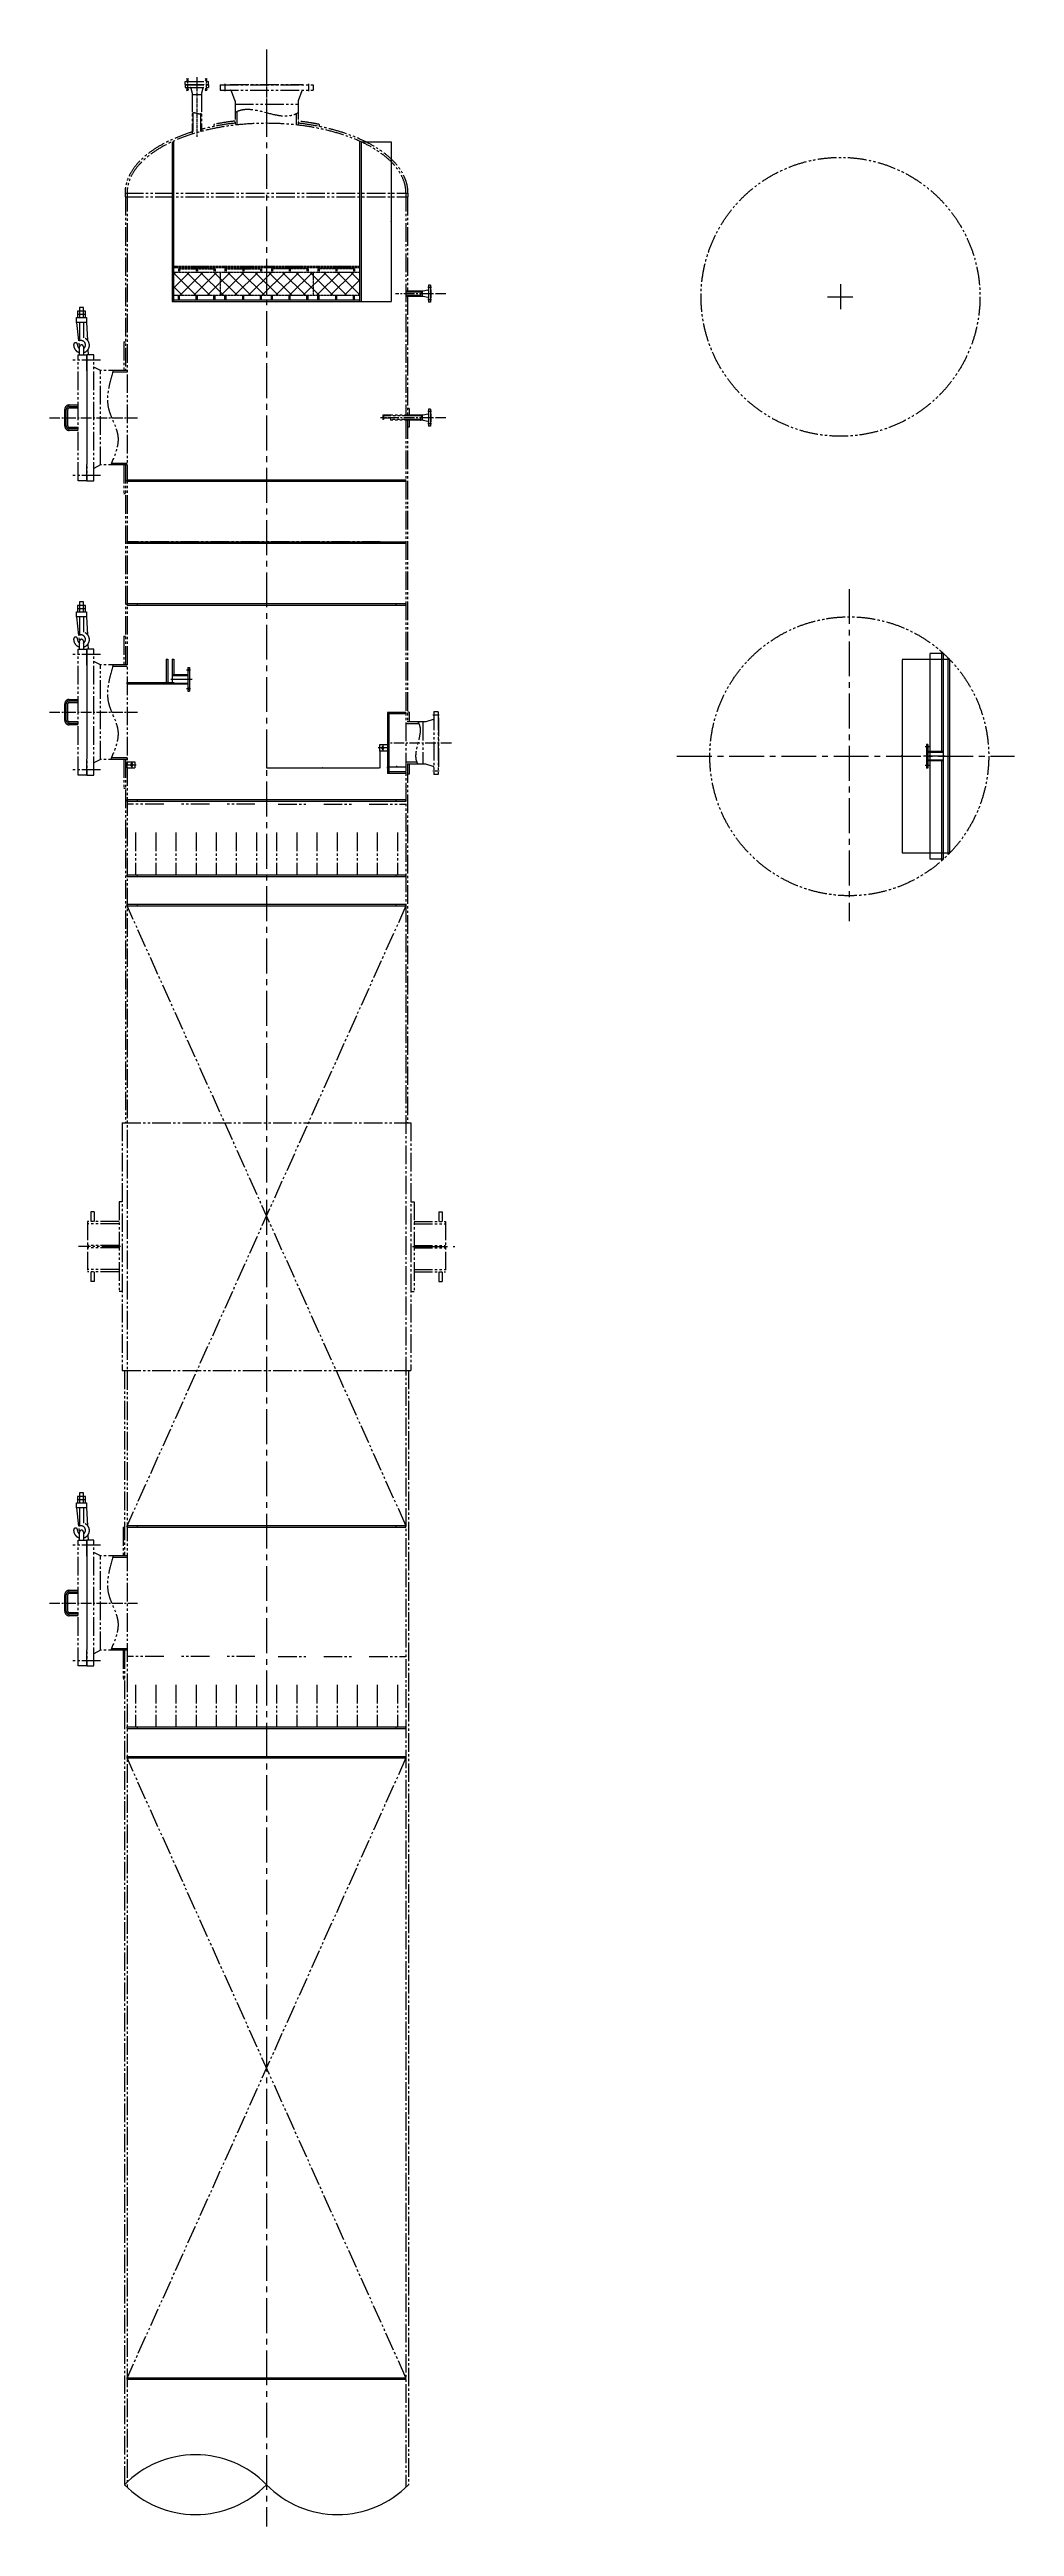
# Model space of a CAD drawing. Extents: x 45567 to 121349, y -17555 to 19241.
# Drawn here: x 115121 to 121349, y -1326 to 14660 of the extents above; entities that cross this region are included whole.
import ezdxf

# ---------------------------------------------------------------- set-up
doc = ezdxf.new("R2010")
doc.units = 0
doc.header["$LTSCALE"] = 30
doc.header["$MEASUREMENT"] = 0
doc.linetypes.add('CENTER2', pattern=[1.125, 0.75, -0.125, 0.125, -0.125])
doc.linetypes.add('LIDIVIDE', pattern=[0.65, 0.4, -0.05, 0.05, -0.05, 0.05, -0.05])
doc.layers.get('DEFPOINTS').update_dxf_attribs({"linetype": 'CONTINUOUS'})
for name, color, linetype in [('1', 2, 'CONTINUOUS'), ('2', 1, 'CONTINUOUS'), ('3', 3, 'CENTER2'), ('4', 3, 'CENTER2'), ('5', 6, 'LIDIVIDE')]:
    doc.layers.add(name, color=color, linetype=linetype)
doc.styles.add('HZ', font='simplex.shx', dxfattribs={"width": 0.75, "bigfont": 'SBTXT.shx'})
doc.dimstyles.new('STANDARD$0', dxfattribs={"dimtxt": 3.2, "dimasz": 2.8, "dimexe": 0.6, "dimexo": 0.6, "dimgap": 1, "dimtad": 1, "dimdec": 0, "dimzin": 0, "dimdsep": 46, "dimtxsty": 'HZ', "dimcen": 0.09, "dimadec": 0, "dimazin": 0, "dimtfac": 1, "dimtdec": 0, "dimtmove": 0, "dimatfit": 3, "dimfxl": 0, "dimtolj": 1, "dimtzin": 0, "dimarcsym": 0})

# ---------------------------------------------------------------- blocks, each defined once
blk = doc.blocks.new('*D2406')
at = {"layer": '1', "color": 0, "lineweight": -2}
for p, q in [((117132, 14065), (117329, 14065)), ((117328, 13037), (117328, 14062)), ((117132, 13034), (117329, 13034))]:
    blk.add_line(p, q, dxfattribs=at)
at = {"layer": '1', "color": 0}
for points in [[(117328, 14062), (117329, 14062), (117328, 14065)], [(117328, 13037), (117329, 13037), (117328, 13034)]]:
    blk.add_solid(points, dxfattribs=at)
at = {"layer": 'DEFPOINTS', "color": 0}
for p in [(117132, 14065), (117328, 14065), (117132, 13034)]:
    blk.add_point(p, dxfattribs=at)
at = {"layer": '1', "color": 0, "insert": (117326, 13550), "char_height": 3.2, "attachment_point": 5, "rotation": 90, "style": 'HZ'}
blk.add_mtext('\\A1;1031', dxfattribs=at)
blk = doc.blocks.new('*D2407')
at = {"layer": '1', "color": 0, "lineweight": -2}
for p, q in [((120930, 10724), (120624, 10724)), ((120625, 10721), (120625, 9477)), ((120930, 9474), (120624, 9474))]:
    blk.add_line(p, q, dxfattribs=at)
at = {"layer": '1', "color": 0}
for points in [[(120624, 10721), (120625, 10721), (120625, 10724)], [(120624, 9477), (120625, 9477), (120625, 9474)]]:
    blk.add_solid(points, dxfattribs=at)
at = {"layer": 'DEFPOINTS', "color": 0}
for p in [(120931, 10724), (120625, 9474), (120931, 9474)]:
    blk.add_point(p, dxfattribs=at)
at = {"layer": '1', "color": 0, "insert": (120622, 10099), "char_height": 3.2, "attachment_point": 5, "rotation": 90, "style": 'HZ'}
blk.add_mtext('\\A1;1249', dxfattribs=at)
blk = doc.blocks.new('*D2408')
at = {"layer": '1', "color": 0, "lineweight": -2}
for p, q in [((120890, 10763), (120803, 10763)), ((120804, 9438), (120804, 10760)), ((120890, 9435), (120803, 9435))]:
    blk.add_line(p, q, dxfattribs=at)
at = {"layer": '1', "color": 0}
for points in [[(120803, 10760), (120804, 10760), (120804, 10763)], [(120803, 9438), (120804, 9438), (120804, 9435)]]:
    blk.add_solid(points, dxfattribs=at)
at = {"layer": 'DEFPOINTS', "color": 0}
for p in [(120804, 10763), (120891, 10763), (120891, 9435)]:
    blk.add_point(p, dxfattribs=at)
at = {"layer": '1', "color": 0, "insert": (120801, 10099), "char_height": 3.2, "attachment_point": 5, "rotation": 90, "style": 'HZ'}
blk.add_mtext('\\A1;1327', dxfattribs=at)
blk = doc.blocks.new('*D2510')
at = {"layer": '1', "color": 0, "lineweight": -2}
for p, q in [((116522, 10132), (116522, 10022)), ((117252, 10132), (117252, 10022)), ((117249, 10023), (116524, 10023))]:
    blk.add_line(p, q, dxfattribs=at)
at = {"layer": '1', "color": 0}
for points in [[(116524, 10023), (116524, 10022), (116522, 10023)], [(117249, 10023), (117249, 10022), (117252, 10023)]]:
    blk.add_solid(points, dxfattribs=at)
at = {"layer": 'DEFPOINTS', "color": 0}
for p in [(116522, 10133), (117252, 10133), (116522, 10023)]:
    blk.add_point(p, dxfattribs=at)
at = {"layer": '1', "color": 0, "insert": (116887, 10025), "char_height": 3.2, "attachment_point": 5, "style": 'HZ'}
blk.add_mtext('\\A1;730', dxfattribs=at)
blk = doc.blocks.new('*D2511')
at = {"layer": '1', "color": 0, "lineweight": -2}
for p, q in [((117302, 10023), (117302, 10032)), ((117304, 10031), (117419, 10031)), ((117422, 10023), (117422, 10032))]:
    blk.add_line(p, q, dxfattribs=at)
at = {"layer": '1', "color": 0}
for points in [[(117304, 10032), (117304, 10031), (117302, 10031)], [(117419, 10032), (117419, 10031), (117422, 10031)]]:
    blk.add_solid(points, dxfattribs=at)
at = {"layer": 'DEFPOINTS', "color": 0}
for p in [(117302, 10022), (117422, 10031), (117422, 10022)]:
    blk.add_point(p, dxfattribs=at)
at = {"layer": '1', "color": 0, "insert": (117362, 10034), "char_height": 3.2, "attachment_point": 5, "style": 'HZ'}
blk.add_mtext('\\A1;120', dxfattribs=at)

msp = doc.modelspace()

# ---------------------------------------------------------------- hatches: boundary and pattern name
at = {"layer": '5'}
h = msp.add_hatch(dxfattribs=at)
h.set_pattern_fill('ANSI37', color=256, scale=500, style=0)
h.set_pattern_definition([(45, (-7331.306, 9e-13), (-44.194174, 44.194174), []), (135, (-7331.306, 9e-13), (-44.194174, -44.194174), [])])
h.paths.add_polyline_path([(116221.51454, 13074.188328), (116221.51454, 13224.188328), (115921.51454, 13224.188328), (115921.51454, 13074.188328)])
h.paths.add_polyline_path([(116521.51454, 13074.188328), (116521.51454, 13224.188328), (116221.51454, 13224.188328), (116221.51454, 13074.188328)])
h.paths.add_polyline_path([(116821.51454, 13074.188328), (116821.51454, 13224.188328), (116521.51454, 13224.188328), (116521.51454, 13074.188328)])
h.paths.add_polyline_path([(117121.51454, 13074.188328), (117121.51454, 13224.188328), (116821.51454, 13224.188328), (116821.51454, 13074.188328)])

# ---------------------------------------------------------------- linework, layer by layer
at = {"layer": '1'}
for centre, start, end in [((116063.51454, -1501.704425), 44.2229665994, 135.7770334006), ((116063.51454, -610.218672), 224.2229665994, 315.7770334006), ((116979.51454, -610.218672), 224.2229665994, 315.7770334006)]:
    msp.add_arc(centre, 639.101488, start, end, dxfattribs=at)
at = {"layer": '2'}
for p, q in [((115921.51454, 14069.598525), (115921.51454, 13034.188328)), ((117121.51454, 14069.598525), (117121.51454, 13034.188328)), ((115911.51454, 14065.058393), (115911.51454, 13034.188328)), ((117131.51454, 14065.058393), (117131.51454, 13034.188328)), ((115608.51454, 13734.188328), (115608.51454, 13709.188328)), ((115911.51454, 13034.188328), (117131.51454, 13034.188328)), ((115921.51454, 13044.188328), (117121.51454, 13044.188328)), ((115621.51454, 11884.188328), (117421.51454, 11884.188328)), ((115621.51454, 11874.188328), (115621.51454, 11884.188328)), ((115621.51454, 11874.188328), (117421.51454, 11874.188328)), ((115686.51454, 11884.188328), (115686.51454, 11874.188328)), ((117356.51454, 11884.188328), (117356.51454, 11874.188328)), ((117421.51454, 11874.188328), (117421.51454, 11884.188328)), ((115621.51454, 11484.188328), (117421.51454, 11484.188328)), ((115621.51454, 11474.188328), (115621.51454, 11484.188328)), ((115621.51454, 11474.188328), (117421.51454, 11474.188328)), ((115686.51454, 11484.188328), (115686.51454, 11474.188328)), ((117356.51454, 11484.188328), (117356.51454, 11474.188328)), ((117421.51454, 11474.188328), (117421.51454, 11484.188328)), ((115621.51454, 11084.188328), (117421.51454, 11084.188328)), ((115621.51454, 11074.188328), (115621.51454, 11084.188328)), ((115621.51454, 11074.188328), (117421.51454, 11074.188328)), ((115686.51454, 11084.188328), (115686.51454, 11074.188328)), ((117356.51454, 11084.188328), (117356.51454, 11074.188328)), ((117421.51454, 11074.188328), (117421.51454, 11084.188328)), ((115873.51454, 10726.188328), (115883.51454, 10726.188328)), ((115873.51454, 10726.188328), (115873.51454, 10576.188328)), ((115883.51454, 10726.188328), (115883.51454, 10576.188328)), ((115913.51454, 10726.188328), (115913.51454, 10576.188328)), ((115913.51454, 10726.188328), (115923.51454, 10726.188328)), ((115923.51454, 10726.188328), (115923.51454, 10626.488328)), ((120880.734882, 10129.138482), (120880.734882, 10771.592378)), ((120890.734882, 9435.410303), (120890.734882, 10762.566662)), ((120920.734882, 9464.200329), (120920.734882, 10733.776636)), ((120930.734882, 9474.411826), (120930.734882, 10723.565139)), ((115621.51454, 10576.188328), (115923.51454, 10576.188328)), ((115621.51454, 10566.188328), (115621.51454, 10576.188328)), ((115621.51454, 10566.188328), (116013.51454, 10566.188328)), ((115913.51454, 10626.488328), (116013.51454, 10626.488328)), ((115913.51454, 10620.888328), (116013.51454, 10620.888328)), ((115923.51454, 10576.188328), (115923.51454, 10571.188328)), ((115923.51454, 10571.788328), (116013.51454, 10571.788328)), ((116013.51454, 10672.538328), (116013.51454, 10520.138328)), ((116013.51454, 10672.538328), (116023.51454, 10672.538328)), ((116023.51454, 10672.538328), (116023.51454, 10520.138328)), ((116013.51454, 10520.138328), (116023.51454, 10520.138328)), ((117301.51454, 10382.688328), (117301.51454, 9987.688328)), ((117421.51454, 10382.688328), (117301.51454, 10382.688328)), ((117311.51454, 10382.688328), (117311.51454, 9987.688328)), ((117421.51454, 10372.688328), (117311.51454, 10372.688328)), ((117421.51454, 10382.688328), (117421.51454, 10372.688328)), ((117251.51454, 10172.688328), (117251.51454, 10132.688328)), ((117301.51454, 10172.688328), (117251.51454, 10172.688328)), ((117301.51454, 10132.688328), (117251.51454, 10132.688328)), ((117265.51454, 10156.688328), (117265.51454, 10148.688328)), ((117277.51454, 10156.688328), (117277.51454, 10148.688328)), ((120780.734882, 10175.188482), (120780.734882, 10022.788482)), ((120790.734882, 10175.188482), (120780.734882, 10175.188482)), ((120790.734882, 10175.188482), (120790.734882, 10022.788482)), ((120890.734882, 10129.138482), (120790.734882, 10129.138482)), ((120890.734882, 10123.538482), (120790.734882, 10123.538482)), ((120890.734882, 10074.438482), (120790.734882, 10074.438482)), ((115621.51454, 10064.188328), (115671.51454, 10064.188328)), ((115621.51454, 10024.188328), (115621.51454, 10064.188328)), ((115621.51454, 10024.188328), (115671.51454, 10024.188328)), ((115645.51454, 10048.188328), (115645.51454, 10040.188328)), ((115657.51454, 10048.188328), (115657.51454, 10040.188328)), ((115671.51454, 10064.188328), (115671.51454, 10024.188328)), ((117421.51454, 9987.688328), (117301.51454, 9987.688328)), ((117421.51454, 9997.688328), (117311.51454, 9997.688328)), ((117421.51454, 9997.688328), (117421.51454, 9987.688328)), ((120790.734882, 10022.788482), (120780.734882, 10022.788482)), ((120890.734882, 10068.838482), (120790.734882, 10068.838482)), ((120880.734882, 9426.384587), (120880.734882, 10068.838482)), ((115621.51454, 9819.188328), (117421.51454, 9819.188328)), ((115621.51454, 9809.188328), (115621.51454, 9819.188328)), ((115621.51454, 9809.188328), (117421.51454, 9809.188328)), ((115686.51454, 9819.188328), (115686.51454, 9809.188328)), ((117356.51454, 9819.188328), (117356.51454, 9809.188328)), ((117421.51454, 9809.188328), (117421.51454, 9819.188328)), ((115621.51454, 9334.188328), (117421.51454, 9334.188328)), ((115621.51454, 9324.188328), (115621.51454, 9334.188328)), ((115621.51454, 9324.188328), (117421.51454, 9324.188328)), ((115686.51454, 9334.188328), (115686.51454, 9324.188328)), ((117356.51454, 9334.188328), (117356.51454, 9324.188328)), ((117421.51454, 9324.188328), (117421.51454, 9334.188328)), ((115621.51454, 9144.188328), (117421.51454, 9144.188328)), ((115621.51454, 9134.188328), (115621.51454, 9144.188328)), ((115621.51454, 9134.188328), (117421.51454, 9134.188328)), ((115686.51454, 9144.188328), (115686.51454, 9134.188328)), ((117356.51454, 9144.188328), (117356.51454, 9134.188328)), ((117421.51454, 9134.188328), (117421.51454, 9144.188328)), ((115621.51454, 5134.188328), (117421.51454, 5134.188328)), ((115621.51454, 5124.188328), (115621.51454, 5134.188328)), ((115621.51454, 5124.188328), (117421.51454, 5124.188328)), ((115686.51454, 5134.188328), (115686.51454, 5124.188328)), ((117356.51454, 5134.188328), (117356.51454, 5124.188328)), ((117421.51454, 5124.188328), (117421.51454, 5134.188328)), ((115621.51454, 3834.188328), (117421.51454, 3834.188328)), ((115621.51454, 3824.188328), (115621.51454, 3834.188328)), ((115621.51454, 3824.188328), (117421.51454, 3824.188328)), ((115686.51454, 3834.188328), (115686.51454, 3824.188328)), ((117356.51454, 3834.188328), (117356.51454, 3824.188328)), ((117421.51454, 3824.188328), (117421.51454, 3834.188328)), ((115621.51454, 3644.188328), (117421.51454, 3644.188328)), ((115621.51454, 3634.188328), (115621.51454, 3644.188328)), ((115621.51454, 3634.188328), (117421.51454, 3634.188328)), ((115686.51454, 3644.188328), (115686.51454, 3634.188328)), ((117356.51454, 3644.188328), (117356.51454, 3634.188328)), ((117421.51454, 3634.188328), (117421.51454, 3644.188328)), ((115621.51454, -365.811672), (117421.51454, -365.811672)), ((115621.51454, -375.811672), (115621.51454, -365.811672)), ((115621.51454, -375.811672), (115621.51454, -365.811672)), ((115621.51454, -375.811672), (117421.51454, -375.811672)), ((115686.51454, -365.811672), (115686.51454, -375.811672)), ((117356.51454, -365.811672), (117356.51454, -375.811672)), ((117421.51454, -375.811672), (117421.51454, -365.811672)), ((117421.51454, -375.811672), (117421.51454, -365.811672))]:
    msp.add_line(p, q, dxfattribs=at)
for centre, radius, start, end in [((115918.51454, 10571.188328), 5, 270, 360), ((117271.51454, 10156.688328), 6, 0, 180), ((117271.51454, 10148.688328), 6, 180, 360), ((115651.51454, 10048.188328), 6, 360, 180), ((115651.51454, 10040.188328), 6, 180, 0)]:
    msp.add_arc(centre, radius, start, end, dxfattribs=at)
at = {"layer": '3', "ltscale": 10}
for p, q in [((116521.51454, 14660.444857), (116521.51454, -1325.650288)), ((120226.192484, 13145.369628), (120226.192484, 12984.600106)), ((120142.733659, 13064.425605), (120306.155194, 13064.425605)), ((120142.733659, 13064.425605), (120306.155194, 13064.425605)), ((120282.734882, 11178.24211), (120282.734882, 9034.648495)), ((115903.769064, 10596.338328), (116041.413334, 10596.338328)), ((116005.6701, 10656.638328), (116031.685253, 10656.638328)), ((116013.51454, 10661.138328), (116023.51454, 10661.138328)), ((116013.51454, 10652.138328), (116023.51454, 10652.138328)), ((116005.6701, 10536.038328), (116031.685253, 10536.038328)), ((116013.51454, 10540.538328), (116023.51454, 10540.538328)), ((116013.51454, 10531.538328), (116023.51454, 10531.538328)), ((119169.950551, 10098.988482), (121348.904352, 10098.988482)), ((119169.950551, 10098.988482), (121348.904352, 10098.988482)), ((120900.480358, 10098.988482), (120762.836088, 10098.988482)), ((120798.579321, 10159.288482), (120772.564169, 10159.288482)), ((120790.734882, 10163.788482), (120780.734882, 10163.788482)), ((120790.734882, 10154.788482), (120780.734882, 10154.788482)), ((120798.579321, 10038.688482), (120772.564169, 10038.688482)), ((120790.734882, 10043.188482), (120780.734882, 10043.188482)), ((120790.734882, 10034.188482), (120780.734882, 10034.188482)), ((117463.544029, 6934.188328), (117736.085157, 6934.188328))]:
    msp.add_line(p, q, dxfattribs=at)
at = {"layer": '3', "ltscale": 3}
for p, q in [((117678.62, 13084.188328), (117354.793713, 13084.188328)), ((115121.060909, 12284.188328), (115688.235366, 12284.188328)), ((117678.62, 12284.188328), (117256.448947, 12284.188328)), ((115121.060909, 10384.188328), (115688.235366, 10384.188328)), ((117306.044564, 10152.688328), (117242.715953, 10152.688328)), ((117271.51454, 10168.384726), (117271.51454, 10137.697756)), ((117714.573922, 10184.188328), (117301.149183, 10184.188328)), ((115616.984516, 10044.188328), (115680.313126, 10044.188328)), ((115651.51454, 10059.884726), (115651.51454, 10029.197756)), ((115121.060909, 4634.188328), (115688.235366, 4634.188328))]:
    msp.add_line(p, q, dxfattribs=at)
at = {"layer": '4'}
for p, q in [((116011.26454, 14473.533609), (116011.26454, 14393.486048)), ((116071.51454, 14481.124148), (116071.51454, 14096.70811)), ((116131.76454, 14473.533609), (116131.76454, 14393.486048)), ((116521.51454, 14444.188328), (116521.51454, 14124.188328))]:
    msp.add_line(p, q, dxfattribs=at)
at = {"layer": '5', "ltscale": 10}
for p, q in [((115996.51454, 14435.788328), (115996.51454, 14453.688328)), ((115996.51454, 14453.688328), (116146.51454, 14453.688328)), ((115996.51454, 14435.788328), (116146.51454, 14435.788328)), ((115996.51454, 14432.588328), (116146.51454, 14432.588328)), ((115996.51454, 14432.588328), (115996.51454, 14414.688328)), ((115996.51454, 14414.688328), (116146.51454, 14414.688328)), ((116005.497766, 14472.489326), (116017.031314, 14460.955778)), ((116017.031314, 14472.489326), (116005.497766, 14460.955778)), ((116005.497766, 14395.887331), (116017.031314, 14407.420879)), ((116017.031314, 14395.887331), (116005.497766, 14407.420879)), ((116025.51454, 14434.188328), (116025.51454, 14435.788328)), ((116025.51454, 14434.188328), (116117.51454, 14434.188328)), ((116025.51454, 14434.188328), (116025.51454, 14432.588328)), ((116025.51454, 14434.188328), (116117.51454, 14434.188328)), ((116033.365008, 14411.276844), (116041.230903, 14379.724383)), ((116109.664071, 14411.276844), (116101.798176, 14379.724383)), ((116117.51454, 14434.188328), (116117.51454, 14435.788328)), ((116117.51454, 14434.188328), (116117.51454, 14432.588328)), ((116137.531314, 14472.489326), (116125.997766, 14460.955778)), ((116125.997766, 14472.489326), (116137.531314, 14460.955778)), ((116137.531314, 14395.887331), (116125.997766, 14407.420879)), ((116125.997766, 14395.887331), (116137.531314, 14407.420879)), ((116146.51454, 14435.788328), (116146.51454, 14453.688328)), ((116146.51454, 14432.588328), (116146.51454, 14414.688328)), ((116221.51454, 14432.588328), (116821.51454, 14432.588328)), ((116221.51454, 14432.588328), (116221.51454, 14397.188328)), ((116221.51454, 14397.188328), (116821.51454, 14397.188328)), ((116251.51454, 14439.188328), (116251.51454, 14392.188328)), ((116286.51454, 14434.188328), (116756.51454, 14434.188328)), ((116286.51454, 14434.188328), (116286.51454, 14432.588328)), ((116294.104979, 14394.257503), (116318.032085, 14329.947495)), ((116748.9241, 14394.257503), (116724.996994, 14329.947495)), ((116756.51454, 14434.188328), (116756.51454, 14432.588328)), ((116791.51454, 14439.188328), (116791.51454, 14392.188328)), ((116821.51454, 14432.588328), (116821.51454, 14397.188328)), ((116041.36454, 14378.635867), (116041.36454, 14114.798357)), ((116041.36454, 14370.188328), (116101.66454, 14370.188328)), ((116046.96454, 14252.224912), (116046.96454, 14116.550165)), ((116096.06454, 14246.47738), (116096.06454, 14130.733501)), ((116101.66454, 14378.635867), (116101.66454, 14132.222867)), ((116318.31454, 14328.37832), (116318.31454, 14172.568802)), ((116318.31454, 14307.188328), (116724.71454, 14307.188328)), ((116330.81454, 14260.5811), (116330.81454, 14173.970521)), ((116712.21454, 14246.397896), (116712.21454, 14173.970521)), ((116724.71454, 14328.37832), (116724.71454, 14172.568802)), ((116181.51454, 14177.367261), (116181.51454, 14164.106885)), ((116861.51454, 14177.367289), (116861.51454, 14164.107078)), ((115608.51454, 13734.188328), (117434.51454, 13734.188328)), ((115608.51454, 13709.188328), (117434.51454, 13709.188328)), ((115611.51454, 13709.188328), (115611.51454, 12588.988328)), ((115621.51454, 13734.188328), (115621.51454, -1071.831835)), ((117421.51454, 13734.188328), (117421.51454, 12301.038328)), ((117431.51454, 13709.188328), (117431.51454, 13101.038328)), ((117434.51454, 13734.188328), (117434.51454, 13709.188328)), ((117586.51454, 13123.938328), (117562.01454, 13123.938328)), ((117579.91454, 13139.188328), (117567.01454, 13139.188328)), ((117567.01454, 13139.188328), (117567.01454, 13029.188328)), ((117579.91454, 13139.188328), (117579.91454, 13029.188328)), ((117581.51454, 13109.688328), (117579.91454, 13109.688328)), ((117581.51454, 13109.688328), (117581.51454, 13058.688328)), ((115352.904679, 12972.528328), (115302.104679, 12972.528328)), ((115302.104679, 12972.528328), (115302.104679, 12931.888328)), ((115302.104679, 12952.208328), (115352.904679, 12952.208328)), ((115340.204679, 12995.388328), (115314.804679, 12995.388328)), ((115314.804679, 12995.388328), (115314.804679, 12931.888328)), ((115340.204679, 12931.888328), (115340.204679, 12995.388328)), ((115352.904679, 12931.888328), (115352.904679, 12972.528328)), ((117532.021613, 13101.038328), (117421.51454, 13101.038328)), ((117519.562643, 13095.498328), (117421.51454, 13095.498328)), ((117514.616437, 13072.878328), (117421.51454, 13072.878328)), ((117532.021613, 13067.338328), (117421.51454, 13067.338328)), ((117431.51454, 13067.338328), (117431.51454, 12301.038328)), ((117525.51454, 13101.038328), (117525.51454, 13067.338328)), ((117563.488704, 13107.906512), (117532.995777, 13101.145037)), ((117563.488704, 13060.470144), (117532.995777, 13067.231619)), ((117586.51454, 13044.438328), (117562.01454, 13044.438328)), ((117579.91454, 13029.188328), (117567.01454, 13029.188328)), ((117581.51454, 13058.688328), (117579.91454, 13058.688328)), ((115295.878309, 12931.888328), (115327.504679, 12931.888328)), ((115295.878309, 12898.868328), (115295.878309, 12931.888328)), ((115360.055851, 12898.868328), (115295.878309, 12898.868328)), ((115295.878309, 12898.868328), (115313.324164, 12730.862177)), ((115314.804679, 12898.868328), (115314.804679, 12780.758328)), ((115327.504679, 12931.888328), (115360.055851, 12931.888328)), ((115340.204679, 12898.868328), (115340.204679, 12799.808328)), ((115360.055851, 12931.888328), (115360.055851, 12898.868328)), ((115360.055851, 12898.868328), (115365.605213, 12785.127354)), ((115450.535492, 12656.721661), (115272.493587, 12656.721661)), ((115450.535492, 12656.721661), (115272.493587, 12656.721661)), ((115306.360254, 12690.588328), (115358.611683, 12690.588328)), ((115306.360254, 11877.788328), (115306.360254, 12690.588328)), ((115314.804679, 12690.588328), (115314.804679, 12741.388328)), ((115340.204679, 12741.388328), (115340.204679, 12690.588328)), ((115358.611683, 12690.588328), (115358.611683, 12588.988328)), ((115406.025016, 12690.588328), (115361.51454, 12690.588328)), ((115361.51454, 12690.588328), (115361.51454, 11877.788328)), ((115368.641317, 12722.8987), (115370.217723, 12690.588328)), ((115406.025016, 11877.788328), (115406.025016, 12690.588328)), ((115601.51454, 12774.188328), (115611.51454, 12774.188328)), ((115601.51454, 12774.188328), (115601.51454, 12588.988328)), ((115358.611683, 12588.988328), (115361.51454, 12586.085471)), ((115361.51454, 12586.085471), (115361.51454, 11982.291186)), ((115450.535492, 12588.988328), (115406.025016, 12611.243566)), ((115621.51454, 12588.988328), (115450.535492, 12588.988328)), ((115450.535492, 11979.388328), (115450.535492, 12588.988328)), ((115621.51454, 12578.988328), (115529.200537, 12578.988328)), ((115219.27454, 12230.969281), (115219.27454, 12337.407376)), ((115228.95073, 12230.969281), (115228.95073, 12337.407376)), ((115238.626921, 12230.969281), (115238.626921, 12337.407376)), ((115248.303111, 12366.435947), (115306.360254, 12366.435947)), ((115248.303111, 12356.759757), (115306.360254, 12356.759757)), ((115248.303111, 12347.083566), (115306.360254, 12347.083566)), ((117441.51454, 12344.188328), (117431.51454, 12344.188328)), ((117441.51454, 12344.188328), (117441.51454, 12301.038328)), ((117586.51454, 12323.938328), (117562.01454, 12323.938328)), ((117579.91454, 12339.188328), (117567.01454, 12339.188328)), ((117567.01454, 12339.188328), (117567.01454, 12229.188328)), ((117579.91454, 12339.188328), (117579.91454, 12229.188328)), ((117581.51454, 12309.688328), (117579.91454, 12309.688328)), ((117581.51454, 12309.688328), (117581.51454, 12258.688328)), ((115306.360254, 12221.29309), (115248.303111, 12221.29309)), ((115306.360254, 12211.6169), (115248.303111, 12211.6169)), ((115306.360254, 12201.940709), (115248.303111, 12201.940709)), ((117532.021613, 12301.038328), (117271.51454, 12301.038328)), ((117271.51454, 12301.038328), (117271.51454, 12272.878328)), ((117277.05454, 12272.878328), (117271.51454, 12272.878328)), ((117519.562643, 12295.498328), (117277.05454, 12295.498328)), ((117277.05454, 12295.498328), (117277.05454, 12272.878328)), ((117277.05454, 12284.188328), (117321.51454, 12284.188328)), ((117321.51454, 12284.188328), (117321.51454, 12267.338328)), ((117514.616437, 12272.878328), (117321.51454, 12272.878328)), ((117532.021613, 12267.338328), (117321.51454, 12267.338328)), ((117421.51454, 12267.338328), (117421.51454, -1071.831835)), ((117431.51454, 12267.338328), (117431.51454, 10320.688328)), ((117441.51454, 12224.188328), (117431.51454, 12224.188328)), ((117441.51454, 12267.338328), (117441.51454, 12224.188328)), ((117525.51454, 12301.038328), (117525.51454, 12267.338328)), ((117563.488704, 12307.906512), (117532.995777, 12301.145037)), ((117563.488704, 12260.470144), (117532.995777, 12267.231619)), ((117586.51454, 12244.438328), (117562.01454, 12244.438328)), ((117579.91454, 12229.188328), (117567.01454, 12229.188328)), ((117581.51454, 12258.688328), (117579.91454, 12258.688328)), ((115450.535492, 11911.654995), (115272.493587, 11911.654995)), ((115450.535492, 11911.654995), (115272.493587, 11911.654995)), ((115358.611683, 11877.788328), (115306.360254, 11877.788328)), ((115361.51454, 11982.291186), (115358.611683, 11979.388328)), ((115358.611683, 11979.388328), (115358.611683, 11877.788328)), ((115361.51454, 11877.788328), (115406.025016, 11877.788328)), ((115450.535492, 11979.388328), (115406.025016, 11957.13309)), ((115621.51454, 11979.388328), (115450.535492, 11979.388328)), ((115621.51454, 11989.388328), (115519.991888, 11989.388328)), ((115601.51454, 11979.388328), (115601.51454, 11794.188328)), ((115611.51454, 11979.388328), (115611.51454, 10688.988328)), ((115787.40017, 11884.188328), (117421.51454, 11884.188328)), ((115601.51454, 11794.188328), (115611.51454, 11794.188328)), ((117255.628909, 11484.188328), (115621.51454, 11484.188328)), ((115295.878309, 11031.888328), (115327.504679, 11031.888328)), ((115295.878309, 10998.868328), (115295.878309, 11031.888328)), ((115352.904679, 11072.528328), (115302.104679, 11072.528328)), ((115302.104679, 11072.528328), (115302.104679, 11031.888328)), ((115302.104679, 11052.208328), (115352.904679, 11052.208328)), ((115340.204679, 11095.388328), (115314.804679, 11095.388328)), ((115314.804679, 11095.388328), (115314.804679, 11031.888328)), ((115327.504679, 11031.888328), (115360.055851, 11031.888328)), ((115340.204679, 11031.888328), (115340.204679, 11095.388328)), ((115352.904679, 11031.888328), (115352.904679, 11072.528328)), ((115360.055851, 11031.888328), (115360.055851, 10998.868328)), ((115787.40017, 11084.188328), (117421.51454, 11084.188328)), ((115360.055851, 10998.868328), (115295.878309, 10998.868328)), ((115295.878309, 10998.868328), (115313.324164, 10830.862177)), ((115314.804679, 10998.868328), (115314.804679, 10880.758328)), ((115340.204679, 10998.868328), (115340.204679, 10899.808328)), ((115360.055851, 10998.868328), (115365.605213, 10885.127354)), ((115601.51454, 10874.188328), (115611.51454, 10874.188328)), ((115601.51454, 10874.188328), (115601.51454, 10688.988328)), ((115450.535492, 10756.721661), (115272.493587, 10756.721661)), ((115450.535492, 10756.721661), (115272.493587, 10756.721661)), ((115306.360254, 10790.588328), (115358.611683, 10790.588328)), ((115306.360254, 9977.788328), (115306.360254, 10790.588328)), ((115314.804679, 10790.588328), (115314.804679, 10841.388328)), ((115340.204679, 10841.388328), (115340.204679, 10790.588328)), ((115358.611683, 10790.588328), (115358.611683, 10688.988328)), ((115406.025016, 10790.588328), (115361.51454, 10790.588328)), ((115361.51454, 10790.588328), (115361.51454, 9977.788328)), ((115368.641317, 10822.8987), (115370.217723, 10790.588328)), ((115406.025016, 9977.788328), (115406.025016, 10790.588328)), ((115450.535492, 10688.988328), (115406.025016, 10711.243566)), ((115358.611683, 10688.988328), (115361.51454, 10686.085471)), ((115361.51454, 10686.085471), (115361.51454, 10082.291186)), ((115621.51454, 10688.988328), (115450.535492, 10688.988328)), ((115450.535492, 10079.388328), (115450.535492, 10688.988328)), ((115621.51454, 10678.988328), (115529.200537, 10678.988328)), ((115219.27454, 10330.969281), (115219.27454, 10437.407376)), ((115228.95073, 10330.969281), (115228.95073, 10437.407376)), ((115238.626921, 10330.969281), (115238.626921, 10437.407376)), ((115248.303111, 10466.435947), (115306.360254, 10466.435947)), ((115248.303111, 10456.759757), (115306.360254, 10456.759757)), ((115248.303111, 10447.083566), (115306.360254, 10447.083566)), ((115306.360254, 10321.29309), (115248.303111, 10321.29309)), ((115306.360254, 10311.6169), (115248.303111, 10311.6169)), ((115306.360254, 10301.940709), (115248.303111, 10301.940709)), ((117548.83161, 10320.688328), (117421.51454, 10320.688328)), ((117505.49145, 10307.988328), (117421.51454, 10307.988328)), ((117441.51454, 10384.188328), (117431.51454, 10384.188328)), ((117441.51454, 10384.188328), (117441.51454, 10320.688328)), ((117529.51454, 10320.688328), (117529.51454, 10047.688328)), ((117597.849648, 10335.705061), (117550.166719, 10320.890947)), ((117636.51454, 10365.188328), (117596.01454, 10365.188328)), ((117629.91454, 10386.688328), (117601.01454, 10386.688328)), ((117601.01454, 10386.688328), (117601.01454, 9981.688328)), ((117629.91454, 10386.688328), (117629.91454, 9981.688328)), ((117631.51454, 10346.188328), (117629.91454, 10346.188328)), ((117631.51454, 10346.188328), (117631.51454, 10022.188328)), ((115361.51454, 10082.291186), (115358.611683, 10079.388328)), ((115358.611683, 10079.388328), (115358.611683, 9977.788328)), ((115450.535492, 10079.388328), (115406.025016, 10057.13309)), ((115621.51454, 10079.388328), (115450.535492, 10079.388328)), ((115621.51454, 10089.388328), (115519.991888, 10089.388328)), ((115601.51454, 10079.388328), (115601.51454, 9894.188328)), ((115611.51454, 10079.388328), (115611.51454, 7734.188328)), ((115450.535492, 10011.654995), (115272.493587, 10011.654995)), ((115450.535492, 10011.654995), (115272.493587, 10011.654995)), ((115358.611683, 9977.788328), (115306.360254, 9977.788328)), ((115361.51454, 9977.788328), (115406.025016, 9977.788328)), ((117491.851696, 10060.388328), (117421.51454, 10060.388328)), ((117548.83161, 10047.688328), (117421.51454, 10047.688328)), ((117431.51454, 10047.688328), (117431.51454, 7734.188328)), ((117441.51454, 9984.188328), (117431.51454, 9984.188328)), ((117441.51454, 10047.688328), (117441.51454, 9984.188328)), ((117597.849648, 10032.671595), (117550.166719, 10047.485709)), ((117636.51454, 10003.188328), (117596.01454, 10003.188328)), ((117629.91454, 9981.688328), (117601.01454, 9981.688328)), ((117631.51454, 10022.188328), (117629.91454, 10022.188328)), ((115601.51454, 9894.188328), (115611.51454, 9894.188328)), ((115858.438137, 9789.032421), (115621.51454, 9789.032421)), ((116152.574935, 9789.032421), (115961.152573, 9789.032421)), ((116446.711733, 9789.032421), (116255.289371, 9789.032421)), ((116596.317347, 9789.032421), (116787.739709, 9789.032421)), ((116890.454145, 9789.032421), (117081.876507, 9789.032421)), ((117184.590943, 9789.032421), (117421.51454, 9789.032421)), ((115676.51454, 9606.621313), (115676.51454, 9334.188328)), ((115806.51454, 9606.621313), (115806.51454, 9334.188328)), ((115936.51454, 9606.621313), (115936.51454, 9334.188328)), ((116066.51454, 9606.621313), (116066.51454, 9334.188328)), ((116196.51454, 9606.621313), (116196.51454, 9334.188328)), ((116326.51454, 9606.621313), (116326.51454, 9334.188328)), ((116456.51454, 9606.621313), (116456.51454, 9334.188328)), ((116586.51454, 9606.621313), (116586.51454, 9334.188328)), ((116716.51454, 9606.621313), (116716.51454, 9334.188328)), ((116846.51454, 9606.621313), (116846.51454, 9334.188328)), ((116976.51454, 9606.621313), (116976.51454, 9334.188328)), ((117106.51454, 9606.621313), (117106.51454, 9334.188328)), ((117236.51454, 9606.621313), (117236.51454, 9334.188328)), ((117366.51454, 9606.621313), (117366.51454, 9334.188328)), ((117421.51454, 9134.188328), (115621.51454, 5134.188328)), ((117421.51454, 5134.188328), (115621.51454, 9134.188328)), ((115589.51454, 7734.188328), (117453.51454, 7734.188328)), ((115589.51454, 7734.188328), (115589.51454, 6134.188328)), ((117453.51454, 7734.188328), (117453.51454, 6134.188328)), ((115569.51454, 7224.188328), (115569.51454, 6644.188328)), ((115589.51454, 7224.188328), (115569.51454, 7224.188328)), ((117453.51454, 7224.188328), (117473.51454, 7224.188328)), ((117473.51454, 7224.188328), (117473.51454, 6644.188328)), ((115569.51454, 7096.688328), (115365.51454, 7096.688328)), ((115365.51454, 7096.688328), (115365.51454, 6771.688328)), ((115569.51454, 7080.688328), (115365.51454, 7080.688328)), ((115387.51454, 7159.188328), (115387.51454, 7096.688328)), ((115409.51454, 7159.188328), (115387.51454, 7159.188328)), ((115409.51454, 7159.188328), (115409.51454, 7096.688328)), ((117473.51454, 7096.688328), (117677.51454, 7096.688328)), ((117473.51454, 7080.688328), (117677.51454, 7080.688328)), ((117633.51454, 7159.188328), (117633.51454, 7096.688328)), ((117633.51454, 7159.188328), (117655.51454, 7159.188328)), ((117655.51454, 7159.188328), (117655.51454, 7096.688328)), ((117677.51454, 7096.688328), (117677.51454, 6771.688328)), ((115579.48505, 6934.188328), (115306.943923, 6934.188328)), ((115569.51454, 6942.188328), (115365.51454, 6942.188328)), ((115569.51454, 6926.188328), (115365.51454, 6926.188328)), ((117473.51454, 6942.188328), (117677.51454, 6942.188328)), ((117473.51454, 6926.188328), (117677.51454, 6926.188328)), ((115569.51454, 6787.688328), (115365.51454, 6787.688328)), ((115569.51454, 6771.688328), (115365.51454, 6771.688328)), ((115387.51454, 6771.688328), (115387.51454, 6709.188328)), ((115409.51454, 6771.688328), (115409.51454, 6709.188328)), ((117473.51454, 6787.688328), (117677.51454, 6787.688328)), ((117473.51454, 6771.688328), (117677.51454, 6771.688328)), ((117633.51454, 6771.688328), (117633.51454, 6709.188328)), ((117655.51454, 6771.688328), (117655.51454, 6709.188328)), ((115409.51454, 6709.188328), (115387.51454, 6709.188328)), ((115589.51454, 6644.188328), (115569.51454, 6644.188328)), ((117453.51454, 6644.188328), (117473.51454, 6644.188328)), ((117633.51454, 6709.188328), (117655.51454, 6709.188328)), ((115589.51454, 6134.188328), (117453.51454, 6134.188328)), ((115605.51454, 6134.188328), (115605.51454, 4938.988328)), ((117437.51454, 6134.188328), (117437.51454, -1055.961549)), ((115295.878309, 5281.888328), (115327.504679, 5281.888328)), ((115295.878309, 5248.868328), (115295.878309, 5281.888328)), ((115352.904679, 5322.528328), (115302.104679, 5322.528328)), ((115302.104679, 5322.528328), (115302.104679, 5281.888328)), ((115302.104679, 5302.208328), (115352.904679, 5302.208328)), ((115340.204679, 5345.388328), (115314.804679, 5345.388328)), ((115314.804679, 5345.388328), (115314.804679, 5281.888328)), ((115327.504679, 5281.888328), (115360.055851, 5281.888328)), ((115340.204679, 5281.888328), (115340.204679, 5345.388328)), ((115352.904679, 5281.888328), (115352.904679, 5322.528328)), ((115360.055851, 5281.888328), (115360.055851, 5248.868328)), ((115360.055851, 5248.868328), (115295.878309, 5248.868328)), ((115295.878309, 5248.868328), (115313.324164, 5080.862177)), ((115314.804679, 5248.868328), (115314.804679, 5130.758328)), ((115340.204679, 5248.868328), (115340.204679, 5149.808328)), ((115360.055851, 5248.868328), (115365.605213, 5135.127354)), ((115595.51454, 5124.188328), (115605.51454, 5124.188328)), ((115595.51454, 5124.188328), (115595.51454, 4938.988328)), ((115450.535492, 5006.721661), (115272.493587, 5006.721661)), ((115450.535492, 5006.721661), (115272.493587, 5006.721661)), ((115306.360254, 5040.588328), (115358.611683, 5040.588328)), ((115306.360254, 4227.788328), (115306.360254, 5040.588328)), ((115314.804679, 5040.588328), (115314.804679, 5091.388328)), ((115340.204679, 5091.388328), (115340.204679, 5040.588328)), ((115358.611683, 5040.588328), (115358.611683, 4938.988328)), ((115406.025016, 5040.588328), (115361.51454, 5040.588328)), ((115361.51454, 5040.588328), (115361.51454, 4227.788328)), ((115368.641317, 5072.8987), (115370.217723, 5040.588328)), ((115406.025016, 4227.788328), (115406.025016, 5040.588328)), ((115450.535492, 4938.988328), (115406.025016, 4961.243566)), ((115358.611683, 4938.988328), (115361.51454, 4936.085471)), ((115361.51454, 4936.085471), (115361.51454, 4332.291186)), ((115621.51454, 4938.988328), (115450.535492, 4938.988328)), ((115450.535492, 4329.388328), (115450.535492, 4938.988328)), ((115621.51454, 4928.988328), (115529.200537, 4928.988328)), ((115219.27454, 4580.969281), (115219.27454, 4687.407376)), ((115228.95073, 4580.969281), (115228.95073, 4687.407376)), ((115238.626921, 4580.969281), (115238.626921, 4687.407376)), ((115248.303111, 4716.435947), (115306.360254, 4716.435947)), ((115248.303111, 4706.759757), (115306.360254, 4706.759757)), ((115248.303111, 4697.083566), (115306.360254, 4697.083566)), ((115306.360254, 4571.29309), (115248.303111, 4571.29309)), ((115306.360254, 4561.6169), (115248.303111, 4561.6169)), ((115306.360254, 4551.940709), (115248.303111, 4551.940709)), ((115361.51454, 4332.291186), (115358.611683, 4329.388328)), ((115358.611683, 4329.388328), (115358.611683, 4227.788328)), ((115450.535492, 4329.388328), (115406.025016, 4307.13309)), ((115621.51454, 4329.388328), (115450.535492, 4329.388328)), ((115621.51454, 4339.388328), (115519.991888, 4339.388328)), ((115595.51454, 4329.388328), (115595.51454, 4144.188328)), ((115605.51454, 4329.388328), (115605.51454, -1055.961549)), ((115450.535492, 4261.654995), (115272.493587, 4261.654995)), ((115450.535492, 4261.654995), (115272.493587, 4261.654995)), ((115358.611683, 4227.788328), (115306.360254, 4227.788328)), ((115361.51454, 4227.788328), (115406.025016, 4227.788328)), ((115858.438137, 4289.032421), (115621.51454, 4289.032421)), ((116152.574935, 4289.032421), (115961.152573, 4289.032421)), ((116446.711733, 4289.032421), (116255.289371, 4289.032421)), ((116596.317347, 4289.032421), (116787.739709, 4289.032421)), ((116890.454145, 4289.032421), (117081.876507, 4289.032421)), ((117184.590943, 4289.032421), (117421.51454, 4289.032421)), ((115595.51454, 4144.188328), (115605.51454, 4144.188328)), ((115676.51454, 4106.621313), (115676.51454, 3834.188328)), ((115806.51454, 4106.621313), (115806.51454, 3834.188328)), ((115936.51454, 4106.621313), (115936.51454, 3834.188328)), ((116066.51454, 4106.621313), (116066.51454, 3834.188328)), ((116196.51454, 4106.621313), (116196.51454, 3834.188328)), ((116326.51454, 4106.621313), (116326.51454, 3834.188328)), ((116456.51454, 4106.621313), (116456.51454, 3834.188328)), ((116586.51454, 4106.621313), (116586.51454, 3834.188328)), ((116716.51454, 4106.621313), (116716.51454, 3834.188328)), ((116846.51454, 4106.621313), (116846.51454, 3834.188328)), ((116976.51454, 4106.621313), (116976.51454, 3834.188328)), ((117106.51454, 4106.621313), (117106.51454, 3834.188328)), ((117236.51454, 4106.621313), (117236.51454, 3834.188328)), ((117366.51454, 4106.621313), (117366.51454, 3834.188328)), ((117421.51454, 3634.188328), (115621.51454, -365.811672)), ((117421.51454, -365.811672), (115621.51454, 3634.188328))]:
    msp.add_line(p, q, dxfattribs=at)
at = {"layer": '5'}
for p, q in [((115921.51454, 13262.188328), (117121.51454, 13262.188328)), ((115921.51454, 13254.188328), (117121.51454, 13254.188328)), ((115921.51454, 13224.188328), (117121.51454, 13224.188328)), ((115921.51454, 13224.188328), (115921.51454, 13074.188328)), ((115953.202796, 13245.058328), (115953.202796, 13224.188328)), ((115953.202796, 13245.058328), (116189.652796, 13245.058328)), ((115960.382796, 13245.058328), (115960.382796, 13224.188328)), ((116067.837796, 13245.058328), (116067.837796, 13224.188328)), ((116075.017796, 13245.058328), (116075.017796, 13224.188328)), ((116182.472796, 13245.058328), (116182.472796, 13224.188328)), ((116189.652796, 13245.058328), (116189.652796, 13224.188328)), ((116221.51454, 13224.188328), (116221.51454, 13074.188328)), ((116253.202796, 13245.058328), (116253.202796, 13224.188328)), ((116253.202796, 13245.058328), (116489.652796, 13245.058328)), ((116260.382796, 13245.058328), (116260.382796, 13224.188328)), ((116367.837796, 13245.058328), (116367.837796, 13224.188328)), ((116375.017796, 13245.058328), (116375.017796, 13224.188328)), ((116482.472796, 13245.058328), (116482.472796, 13224.188328)), ((116489.652796, 13245.058328), (116489.652796, 13224.188328)), ((116521.51454, 13224.188328), (116521.51454, 13074.188328)), ((116553.376284, 13245.058328), (116553.376284, 13224.188328)), ((116789.826284, 13245.058328), (116553.376284, 13245.058328)), ((116560.556284, 13245.058328), (116560.556284, 13224.188328)), ((116668.011284, 13245.058328), (116668.011284, 13224.188328)), ((116675.191284, 13245.058328), (116675.191284, 13224.188328)), ((116782.646284, 13245.058328), (116782.646284, 13224.188328)), ((116789.826284, 13245.058328), (116789.826284, 13224.188328)), ((116821.51454, 13224.188328), (116821.51454, 13074.188328)), ((116853.376284, 13245.058328), (116853.376284, 13224.188328)), ((117089.826284, 13245.058328), (116853.376284, 13245.058328)), ((116860.556284, 13245.058328), (116860.556284, 13224.188328)), ((116968.011284, 13245.058328), (116968.011284, 13224.188328)), ((116975.191284, 13245.058328), (116975.191284, 13224.188328)), ((117082.646284, 13245.058328), (117082.646284, 13224.188328)), ((117089.826284, 13245.058328), (117089.826284, 13224.188328)), ((117121.51454, 13224.188328), (117121.51454, 13074.188328)), ((115921.51454, 13074.188328), (117121.51454, 13074.188328)), ((115953.202796, 13044.188328), (115953.202796, 13074.188328)), ((115960.382796, 13044.188328), (115960.382796, 13074.188328)), ((116067.837796, 13044.188328), (116067.837796, 13074.188328)), ((116075.017796, 13044.188328), (116075.017796, 13074.188328)), ((116182.472796, 13044.188328), (116182.472796, 13074.188328)), ((116189.652796, 13044.188328), (116189.652796, 13074.188328)), ((116253.202796, 13044.188328), (116253.202796, 13074.188328)), ((116260.382796, 13044.188328), (116260.382796, 13074.188328)), ((116367.837796, 13044.188328), (116367.837796, 13074.188328)), ((116375.017796, 13044.188328), (116375.017796, 13074.188328)), ((116482.472796, 13044.188328), (116482.472796, 13074.188328)), ((116489.652796, 13044.188328), (116489.652796, 13074.188328)), ((116553.376284, 13044.188328), (116553.376284, 13074.188328)), ((116560.556284, 13044.188328), (116560.556284, 13074.188328)), ((116668.011284, 13044.188328), (116668.011284, 13074.188328)), ((116675.191284, 13044.188328), (116675.191284, 13074.188328)), ((116782.646284, 13044.188328), (116782.646284, 13074.188328)), ((116789.826284, 13044.188328), (116789.826284, 13074.188328)), ((116853.376284, 13044.188328), (116853.376284, 13074.188328)), ((116860.556284, 13044.188328), (116860.556284, 13074.188328)), ((116968.011284, 13044.188328), (116968.011284, 13074.188328)), ((116975.191284, 13044.188328), (116975.191284, 13074.188328)), ((117082.646284, 13044.188328), (117082.646284, 13074.188328)), ((117089.826284, 13044.188328), (117089.826284, 13074.188328))]:
    msp.add_line(p, q, dxfattribs=at)
at = {"layer": '5', "ltscale": 10}
for centre in [(120226.192484, 13064.425605), (120282.734882, 10098.988482)]:
    msp.add_circle(centre, 900, dxfattribs=at)
for centre, radius, start, end in [((116028.998644, 14410.188328), 4.5, 13.9982615177, 90), ((116114.030435, 14410.188328), 4.5, 90, 166.0017384823), ((116289.887433, 14392.688328), 4.5, 20.4081616194, 90), ((116753.141646, 14392.688328), 4.5, 90, 159.5918383806), ((116036.86454, 14378.635867), 4.5, 0, 13.9982615177), ((116106.16454, 14378.635867), 4.5, 166.0017384823, 180), ((116313.81454, 14328.37832), 4.5, 0, 20.4081616194), ((116729.21454, 14328.37832), 4.5, 159.5918383806, 180), ((117562.51454, 13112.299803), 4.5, 282.5024284388, 0), ((117532.021613, 13105.538328), 4.5, 270, 282.5024284388), ((117532.021613, 13062.838328), 4.5, 77.4975715612, 90), ((117562.51454, 13056.076853), 4.5, 0, 77.4975715612), ((115329.621346, 12752.183328), 48.786756, 282.5288077081, 77.4711922919), ((115327.479269, 12753.75177), 50.8, 178.1877101923, 255.5520850983), ((115289.404679, 12755.358328), 12.7, 0, 180), ((115327.291823, 12752.0769), 25.4, 172.5772075938, 240.5528947596), ((115324.329679, 12753.770828), 28.619063, 303.6900675264, 109.4400348263), ((115327.504679, 12741.388328), 12.7, 0, 180), ((115248.303112, 12337.407376), 29.028571, 90.0000007671, 180.0000007671), ((115248.303111, 12337.407376), 19.352381, 90.0000007671, 180.0000007671), ((115248.303111, 12337.407376), 9.67619, 90.0000007671, 180.0000007671), ((117562.51454, 12312.299803), 4.5, 282.5024284388, 0), ((115248.303111, 12230.969281), 29.028571, 180.0000007671, 270.0000007671), ((115248.303111, 12230.969281), 19.352381, 180.0000007671, 270.0000007671), ((115248.303111, 12230.969281), 9.67619, 180.0000007671, 270.0000007671), ((117532.021613, 12305.538328), 4.5, 270, 282.5024284388), ((117532.021613, 12262.838328), 4.5, 77.4975715612, 90), ((117562.51454, 12256.076853), 4.5, 0, 77.4975715612), ((115324.329679, 10853.770828), 28.619063, 303.6900675264, 109.4400348263), ((115329.621346, 10852.183328), 48.786756, 282.5288077081, 77.4711922919), ((115327.479269, 10853.75177), 50.8, 178.1877101923, 255.5520850983), ((115289.404679, 10855.358328), 12.7, 0, 180), ((115327.291823, 10852.0769), 25.4, 172.5772075938, 240.5528947596), ((115327.504679, 10841.388328), 12.7, 0, 180), ((115248.303112, 10437.407376), 29.028571, 90.0000007671, 180.0000007671), ((115248.303111, 10437.407376), 19.352381, 90.0000007671, 180.0000007671), ((115248.303111, 10437.407376), 9.67619, 90.0000007671, 180.0000007671), ((115248.303111, 10330.969281), 29.028571, 180.0000007671, 270.0000007671), ((115248.303111, 10330.969281), 19.352381, 180.0000007671, 270.0000007671), ((115248.303111, 10330.969281), 9.67619, 180.0000007671, 270.0000007671), ((117548.83161, 10325.188328), 4.5, 270, 287.2589542936), ((117596.51454, 10340.002442), 4.5, 287.2589542936, 0), ((117548.83161, 10043.188328), 4.5, 72.7410457064, 90), ((117596.51454, 10028.374214), 4.5, 0, 72.7410457064), ((115289.404679, 5105.358328), 12.7, 0, 180), ((115324.329679, 5103.770828), 28.619063, 303.6900675264, 109.4400348263), ((115329.621346, 5102.183328), 48.786756, 282.5288077081, 77.4711922919), ((115327.479269, 5103.75177), 50.8, 178.1877101923, 255.5520850983), ((115327.291823, 5102.0769), 25.4, 172.5772075938, 240.5528947596), ((115327.504679, 5091.388328), 12.7, 0, 180), ((115248.303112, 4687.407376), 29.028571, 90.0000007671, 180.0000007671), ((115248.303111, 4687.407376), 19.352381, 90.0000007671, 180.0000007671), ((115248.303111, 4687.407376), 9.67619, 90.0000007671, 180.0000007671), ((115248.303111, 4580.969281), 29.028571, 180.0000007671, 270.0000007671), ((115248.303111, 4580.969281), 19.352381, 180.0000007671, 270.0000007671), ((115248.303111, 4580.969281), 9.67619, 180.0000007671, 270.0000007671)]:
    msp.add_arc(centre, radius, start, end, dxfattribs=at)
msp.add_ellipse((116521.51454, 13734.188328), major_axis=(-900, 0), ratio=0.5, start_param=3.1415926536, end_param=6.2831853072, dxfattribs=at)
for points in [[(116041.364427, 14249.35111), (116044.364427, 14251.15111), (116098.664427, 14247.55111), (116101.664427, 14249.35111)], [(116318.31454, 14253.489498), (116324.31454, 14257.089498), (116718.71454, 14249.889498), (116724.71454, 14253.489498)], [(117517.08954, 13101.038328), (117518.88954, 13098.038328), (117515.28954, 13070.338328), (117517.08954, 13067.338328)], [(115532.137795, 12588.988328), (115502.052786, 12342.431879), (115562.369575, 12164.656358), (115515.701028, 11979.388328)], [(117517.08954, 12301.038328), (117518.88954, 12298.038328), (117515.28954, 12270.338328), (117517.08954, 12267.338328)], [(115532.137795, 10688.988328), (115502.052786, 10442.431879), (115562.369575, 10264.656358), (115515.701028, 10079.388328)], [(117498.671307, 10320.688938), (117501.371307, 10316.188938), (117495.971307, 10052.188938), (117498.671307, 10047.688938)], [(115532.137795, 4938.988328), (115502.052786, 4692.431879), (115562.369575, 4514.656358), (115515.701028, 4329.388328)]]:
    msp.add_spline(points, degree=3, dxfattribs=at)
for points, knots in [([(116041.36454, 14128.422517), (116034.681052, 14126.338359), (116028.050597, 14124.210426), (115991.029984, 14111.986368), (115961.769974, 14101.008111), (115906.032563, 14077.344244), (115879.55528, 14064.65879), (115829.756083, 14037.74138), (115806.434167, 14023.509581), (115763.277133, 13993.672821), (115743.441824, 13978.067908), (115707.550707, 13945.667109), (115691.494539, 13928.870889), (115663.424245, 13894.281544), (115651.410029, 13876.48736), (115631.665226, 13840.127822), (115623.935894, 13821.56116), (115614.035234, 13787.611341), (115611.075529, 13772.31261), (115608.878247, 13749.377946), (115608.51454, 13741.783146), (115608.51454, 13734.188328)], [5.2700463483, 5.2700463483, 5.2700463483, 5.2700463483, 5.2960349816, 5.2960349816, 5.4163717797, 5.4163717797, 5.5367085778, 5.5367085778, 5.6570453758, 5.6570453758, 5.7773821739, 5.7773821739, 5.8977189719, 5.8977189719, 6.01805577, 6.01805577, 6.1383925681, 6.1383925681, 6.2353188067, 6.2353188067, 6.2831853072, 6.2831853072, 6.2831853072, 6.2831853072]), ([(116318.31454, 14185.655126), (116283.86806, 14181.694088), (116249.877479, 14176.72431), (116182.291598, 14164.657366), (116148.737024, 14157.502416), (116111.296172, 14148.150121), (116106.469345, 14146.917296), (116101.66454, 14145.662849)], [4.93843685125, 4.93843685125, 4.93843685125, 4.93843685125, 5.05536138551, 5.05536138551, 5.17569818357, 5.17569818357, 5.19359807288, 5.19359807288, 5.19359807288, 5.19359807288]), ([(116318.31454, 14198.57002), (116295.177595, 14196.080251), (116273.701811, 14193.194645), (116228.489681, 14186.227033), (116204.817104, 14182.038041), (116181.51454, 14177.367261)], [4.93843685125, 4.93843685125, 4.93843685125, 4.93843685125, 5.01137719307, 5.01137719307, 5.09366039059, 5.09366039059, 5.09366039059, 5.09366039059]), ([(116861.51454, 14177.367289), (116845.00031, 14180.677542), (116828.300207, 14183.745787), (116783.423226, 14191.255339), (116754.96644, 14195.262187), (116724.71454, 14198.569885)], [4.33111769915, 4.33111769915, 4.33111769915, 4.33111769915, 4.38943112162, 4.38943112162, 4.48634103901, 4.48634103901, 4.48634103901, 4.48634103901]), ([(117434.51454, 13734.188328), (117434.51454, 13746.302716), (117433.588512, 13758.416918), (117429.897487, 13782.541298), (117427.132707, 13794.551211), (117419.800403, 13818.372793), (117415.233153, 13830.184416), (117401.21151, 13860.255032), (117390.457239, 13878.306901), (117364.831798, 13913.474048), (117349.960817, 13930.590588), (117316.358716, 13963.688104), (117297.627238, 13979.669606), (117256.586454, 14010.313144), (117234.276894, 14024.975209), (117186.39882, 14052.803994), (117160.830254, 14065.970572), (117106.7943, 14090.643317), (117078.326999, 14102.149321), (117018.894132, 14123.351681), (116987.928733, 14133.047899), (116923.936591, 14150.501898), (116890.910059, 14158.259574), (116823.26314, 14171.731786), (116788.642987, 14177.446248), (116743.924791, 14183.363414), (116734.337428, 14184.548513), (116724.71454, 14185.654978)], [3.1415926536, 3.1415926536, 3.1415926536, 3.1415926536, 3.2179438399, 3.2179438399, 3.2942950263, 3.2942950263, 3.3706462126, 3.3706462126, 3.4909830107, 3.4909830107, 3.6113198088, 3.6113198088, 3.7316566068, 3.7316566068, 3.8519934049, 3.8519934049, 3.9723302029, 3.9723302029, 4.092667001, 4.092667001, 4.2130037991, 4.2130037991, 4.3333405971, 4.3333405971, 4.4536773952, 4.4536773952, 4.486341039, 4.486341039, 4.486341039, 4.486341039])]:
    msp.add_open_spline(points, degree=3, knots=knots, dxfattribs=at)

# ---------------------------------------------------------------- dimensions: what is measured, and where the dimension line sits
at = {"layer": '1'}
for base, p1, p2, picture, middle in [((117328.470027, 14065.058393), (117131.51454, 13034.188328), (117131.51454, 14065.058393), '*D2406', (117325.870027, 13549.623361)), ((120624.883864, 9474.411826), (120930.734882, 10723.565139), (120930.734882, 9474.411826), '*D2407', (120622.283864, 10098.988482)), ((120803.738242, 10762.566662), (120890.734882, 9435.410303), (120890.734882, 10762.566662), '*D2408', (120801.138242, 10098.988482))]:
    dim = msp.add_linear_dim(base=base, p1=p1, p2=p2, angle=90, dimstyle='STANDARD$0', dxfattribs=at)
    dim.commit()
    dim.dimension.update_dxf_attribs({"geometry": picture, "text_midpoint": middle})
for base, p1, p2, picture, middle in [((116521.51454, 10022.838524), (117251.51454, 10132.688328), (116521.51454, 10132.688328), '*D2510', (116886.51454, 10025.438524)), ((117421.51454, 10031.106481), (117301.51454, 10022.238524), (117421.51454, 10022.238524), '*D2511', (117361.51454, 10033.706481))]:
    dim = msp.add_linear_dim(base=base, p1=p1, p2=p2, dimstyle='STANDARD$0', dxfattribs=at)
    dim.commit()
    dim.dimension.update_dxf_attribs({"geometry": picture, "text_midpoint": middle})

doc.saveas('drawing.dxf')
